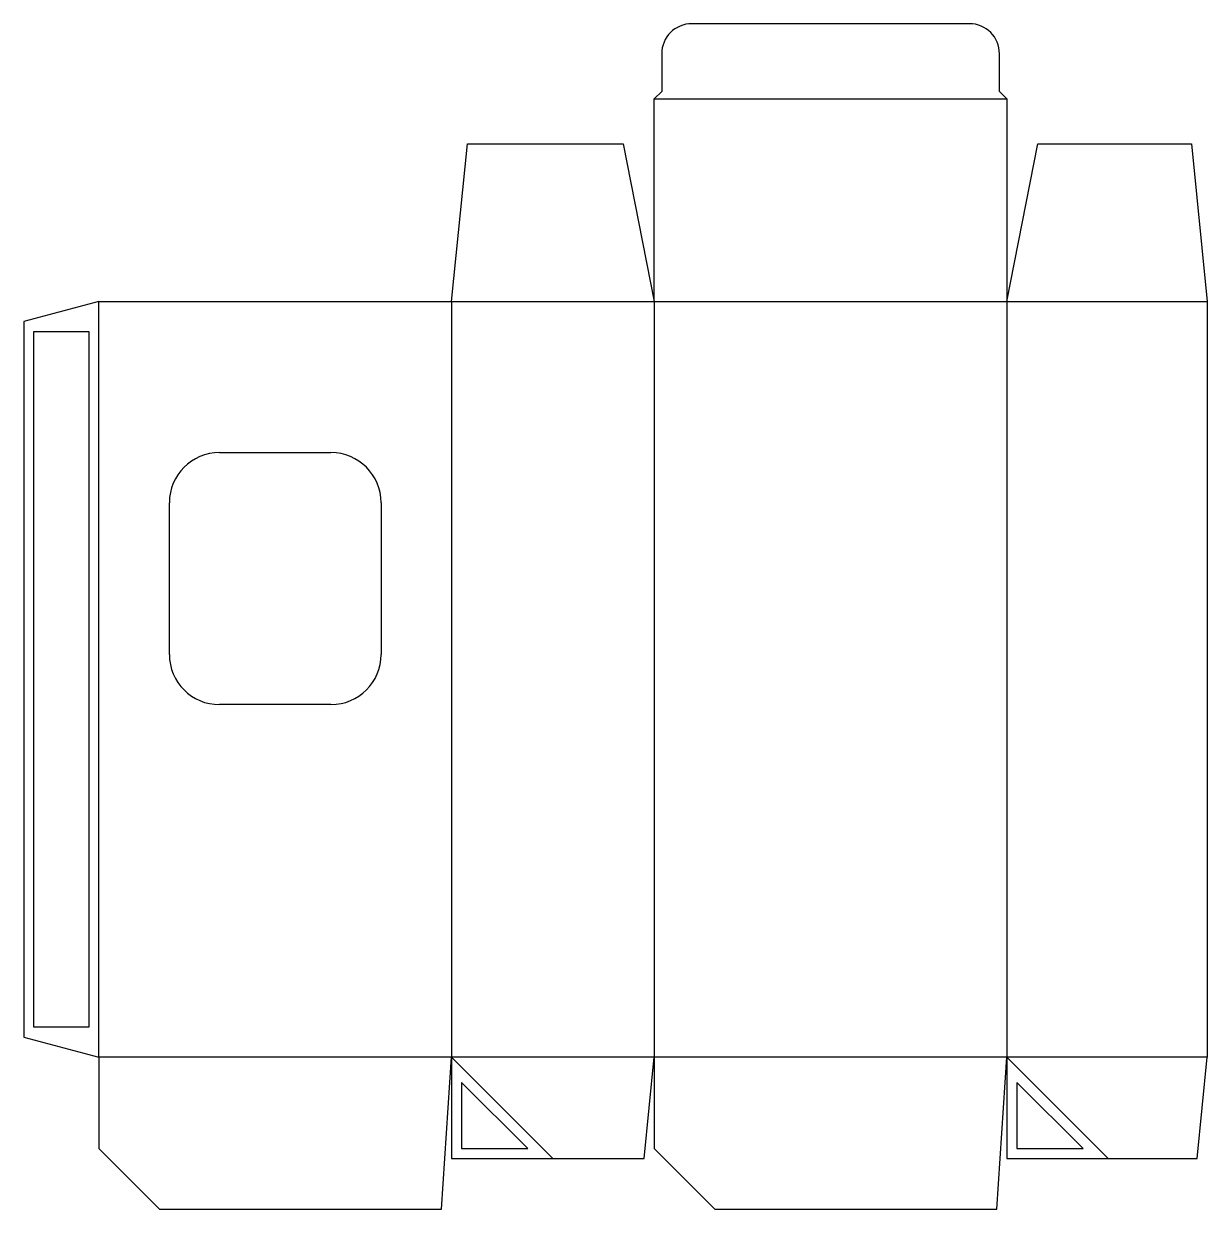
# Model space of a CAD drawing. Header units: millimetres. Extents: x 0 to 236, y 0 to 237.
import ezdxf

# ---------------------------------------------------------------- set-up
doc = ezdxf.new("R2010")
doc.units = ezdxf.units.MM
for name, color, linetype in [('CREASE', 5, 'CONTINUOUS'), ('CUT', 1, 'CONTINUOUS'), ('GLUE', 2, 'CONTINUOUS'), ('PERF', 3, 'CONTINUOUS')]:
    doc.layers.add(name, color=color, linetype=linetype)

msp = doc.modelspace()

# ---------------------------------------------------------------- linework, layer by layer
at = {"layer": 'CREASE'}
for p, q in [((125.9, 221.688), (196.35, 221.688)), ((15, 30.337), (15, 181.238)), ((85.45, 181.238), (85.45, 30.337)), ((85.45, 181.238), (125.9, 181.238)), ((125.9, 181.238), (125.9, 30.337)), ((125.9, 181.238), (196.35, 181.238)), ((196.35, 181.238), (196.35, 30.337)), ((196.35, 181.238), (236.35, 181.238)), ((85.45, 30.337), (15, 30.337)), ((125.9, 30.337), (85.45, 30.337)), ((85.45, 30.337), (105.675, 10.113)), ((196.35, 30.337), (125.9, 30.337)), ((236.35, 30.337), (196.35, 30.337)), ((196.35, 30.337), (216.575, 10.113))]:
    msp.add_line(p, q, dxfattribs=at)
at = {"layer": 'CUT'}
for p, q in [((188.85, 236.688), (133.4, 236.688)), ((127.4, 230.688), (127.4, 223.188)), ((194.85, 223.188), (194.85, 230.688)), ((127.4, 223.188), (125.9, 221.688)), ((196.35, 221.688), (194.85, 223.188)), ((125.9, 181.238), (125.9, 221.688)), ((196.35, 221.688), (196.35, 181.238)), ((85.45, 181.238), (88.6, 212.738)), ((88.6, 212.738), (119.725, 212.738)), ((119.725, 212.738), (125.9, 181.238)), ((196.35, 181.238), (202.525, 212.738)), ((202.525, 212.738), (233.2, 212.738)), ((233.2, 212.738), (236.35, 181.238)), ((15, 181.238), (0, 177.218)), ((15, 181.238), (85.45, 181.238)), ((236.35, 181.238), (236.35, 30.337)), ((0, 177.218), (0, 34.357)), ((0, 34.357), (15, 30.337)), ((15, 30.337), (15, 12.135)), ((83.45, 0), (85.45, 30.337)), ((85.45, 30.337), (85.45, 10.113)), ((123.9, 10.113), (125.9, 30.337)), ((125.9, 30.337), (125.9, 12.135)), ((194.35, 0), (196.35, 30.337)), ((196.35, 30.337), (196.35, 10.113)), ((234.35, 10.113), (236.35, 30.337)), ((15, 12.135), (27.135, 0)), ((125.9, 12.135), (138.035, 0)), ((85.45, 10.113), (123.9, 10.113)), ((196.35, 10.113), (234.35, 10.113)), ((27.135, 0), (83.45, 0)), ((138.035, 0), (194.35, 0))]:
    msp.add_line(p, q, dxfattribs=at)
for centre, start, end in [((133.4, 230.688), 90, 180), ((188.85, 230.688), 0, 90)]:
    msp.add_arc(centre, 6, start, end, dxfattribs=at)
at = {"layer": 'GLUE'}
for p, q in [((2, 175.218), (13, 175.218)), ((2, 36.357), (2, 175.218)), ((13, 175.218), (13, 36.357)), ((13, 36.357), (2, 36.357)), ((87.45, 25.337), (87.45, 12.113)), ((100.675, 12.113), (87.45, 25.337)), ((198.35, 25.337), (198.35, 12.113)), ((211.575, 12.113), (198.35, 25.337)), ((87.45, 12.113), (100.675, 12.113)), ((198.35, 12.113), (211.575, 12.113))]:
    msp.add_line(p, q, dxfattribs=at)
at = {"layer": 'PERF'}
for p, q in [((39.09, 151.058), (61.36, 151.058)), ((29.09, 110.758), (29.09, 141.058)), ((71.36, 141.058), (71.36, 110.758)), ((61.36, 100.758), (39.09, 100.758))]:
    msp.add_line(p, q, dxfattribs=at)
for centre, start, end in [((39.09, 141.058), 90, 180), ((61.36, 141.058), 0, 90), ((39.09, 110.758), 180, 270), ((61.36, 110.758), 270, 0)]:
    msp.add_arc(centre, 10, start, end, dxfattribs=at)

doc.saveas('drawing.dxf')
